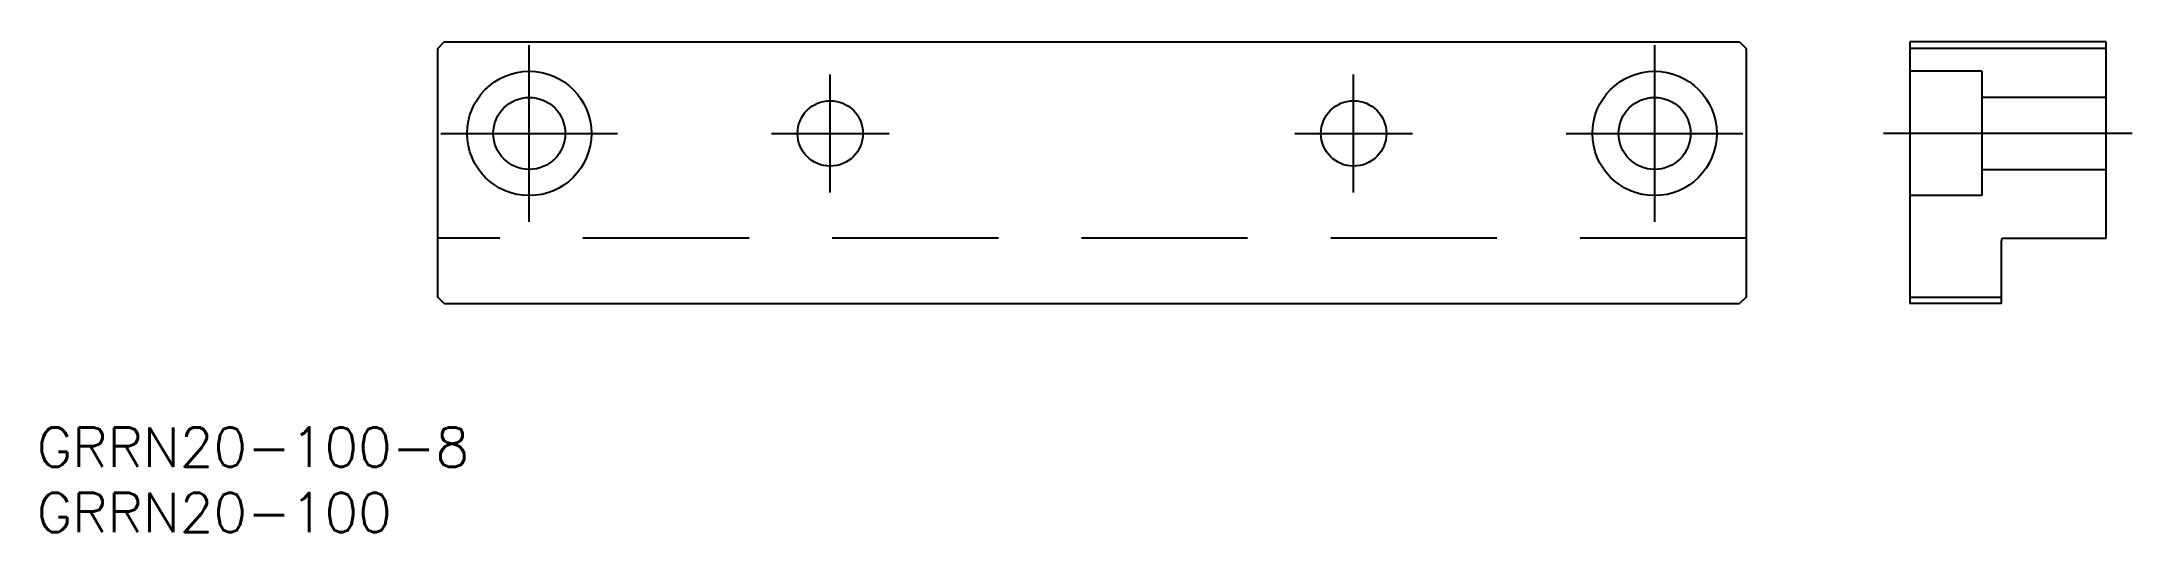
# Model space of a CAD drawing. Extents: x -80 to 80, y -17 to 20.
import ezdxf

# ---------------------------------------------------------------- set-up
doc = ezdxf.new("R2010")
doc.units = 0
doc.linetypes.add('CENTER', pattern=[50.8, 31.75, -6.35, 6.35, -6.35])
doc.linetypes.add('DASHED', pattern=[19.05, 12.7, -6.35])
doc.layers.get('0').update_dxf_attribs({"linetype": 'CONTINUOUS'})
doc.layers.add('CENTER', color=1, linetype='CENTER')
doc.styles.get("Standard").update_dxf_attribs({"font": 'txt.shx', "height": 3, "bigfont": 'bigfont.shx'})

msp = doc.modelspace()

# ---------------------------------------------------------------- linework, layer by layer
at = {"color": 7, "linetype": 'CONTINUOUS'}
for p, q in [((-50, 19.5), (-49.5, 20)), ((-50, 0.5), (-50, 19.5)), ((-49.5, 20), (49.5, 20)), ((49.5, 20), (50, 19.5)), ((50, 19.5), (50, 0.5)), ((62.5, 20), (62.5, 0)), ((77.5, 20), (62.5, 20)), ((77.5, 19.5), (62.5, 19.5)), ((77.5, 5), (77.5, 20)), ((69.5, 0), (69.5, 4.8)), ((69.7, 5), (77.5, 5)), ((-49.5, 0), (-50, 0.5)), ((-49.5, 0), (49.5, 0)), ((50, 0.5), (49.5, 0)), ((62.5, 0.5), (69.5, 0.5)), ((69.5, 0), (62.5, 0))]:
    msp.add_line(p, q, dxfattribs=at)
at = {"color": 3, "linetype": 'DASHED'}
for p, q in [((68, 17.75), (62.5, 17.75)), ((68, 17.75), (68, 8.25)), ((77.5, 15.75), (68, 15.75)), ((68, 10.25), (77.5, 10.25)), ((68, 8.25), (62.5, 8.25)), ((50, 5), (-50, 5))]:
    msp.add_line(p, q, dxfattribs=at)
at = {"color": 7, "linetype": 'CONTINUOUS'}
for centre, radius in [((-43, 13), 4.75), ((43, 13), 4.75), ((-43, 13), 2.75), ((-20, 13), 2.5), ((20, 13), 2.5), ((43, 13), 2.75)]:
    msp.add_circle(centre, radius, dxfattribs=at)
msp.add_arc((69.7, 4.8), 0.2, 90, 180, dxfattribs=at)
at = {"layer": 'CENTER', "color": 1, "linetype": 'CENTER'}
for p, q in [((-43, 6.25), (-43, 19.75)), ((43, 19.75), (43, 6.25)), ((-20, 8.5), (-20, 17.5)), ((20, 8.5), (20, 17.5)), ((-49.75, 13), (-36.25, 13)), ((-24.5, 13), (-15.5, 13)), ((15.5, 13), (24.5, 13)), ((36.25, 13), (49.75, 13)), ((79.5, 13), (60.5, 13))]:
    msp.add_line(p, q, dxfattribs=at)

# ---------------------------------------------------------------- texts
at = {"color": 7, "linetype": 'CONTINUOUS'}
for s, p in [('GRRN20-100-8', (-80.64, -12.46)), ('GRRN20-100', (-80.64, -17.46))]:
    msp.add_text(s, height=3, dxfattribs=at).set_placement(p)

doc.saveas('drawing.dxf')
